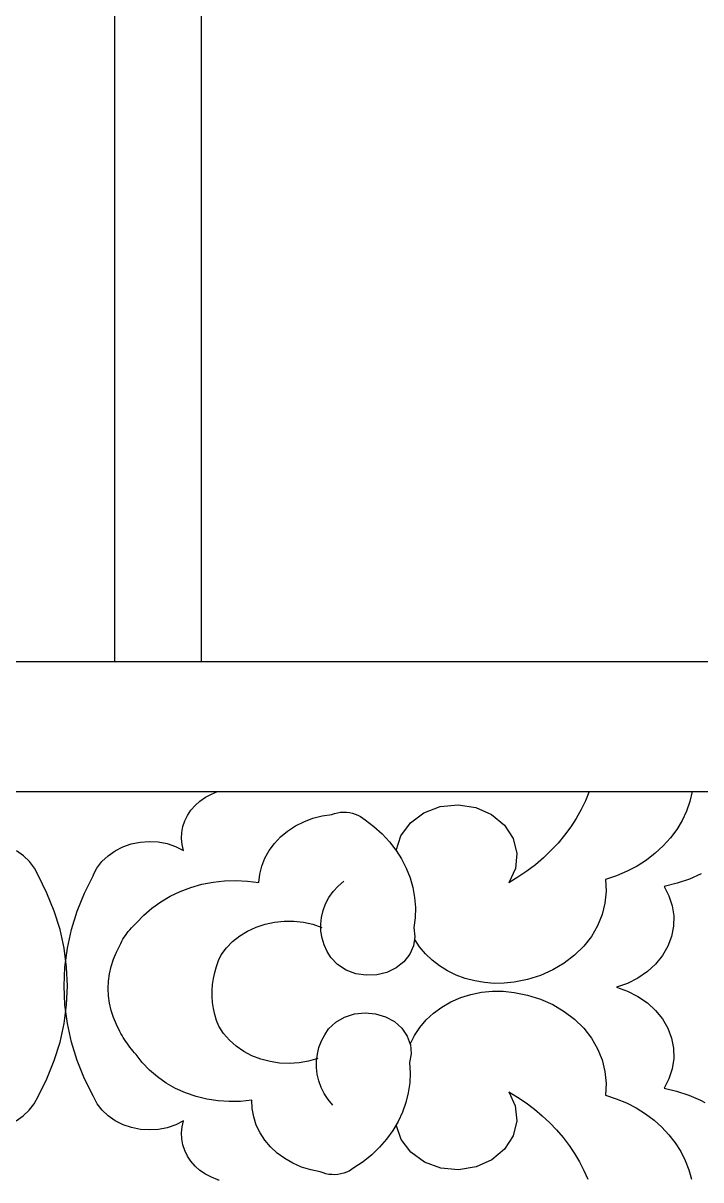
# Model space of a CAD drawing. Extents: x 1188826 to 1909461, y 608442 to 1651179.
# Drawn here: x 1663847.1 to 1664003.7, y 1032543.6 to 1032811.1 of the extents above; entities that cross this region are included whole.
import ezdxf

# ---------------------------------------------------------------- set-up
doc = ezdxf.new("R2010")
doc.units = 0
doc.header["$LTSCALE"] = 1000
doc.header["$MEASUREMENT"] = 0
doc.layers.add('窗', color=4, linetype='Continuous')
doc.layers.add('立面线', color=40, linetype='Continuous')

# ---------------------------------------------------------------- blocks, each defined once
blk = doc.blocks.new('EHYTERHT5EHTER')
at = {"layer": '窗', "ltscale": 3}
blk.add_lwpolyline([(80403.92, -228180.6), (81339.2, -228180.6), (81339.2, -229130.6), (80403.92, -229130.6)], close=True, dxfattribs=at)

msp = doc.modelspace()

# ---------------------------------------------------------------- linework, layer by layer
at = {"layer": '立面线'}
for p, q in [((1663868.34, 1032663.42), (1663868.34, 1033613.42)), ((1663888.34, 1032663.42), (1663888.34, 1033613.42)), ((1669039.81, 1032663.42), (1660727.54, 1032663.42)), ((1660758.89, 1032633.42), (1669008.6, 1032633.42)), ((1663889.26, 1032632.09), (1663890.63, 1032632.83)), ((1663890.63, 1032632.83), (1663892.08, 1032633.42)), ((1663977.94, 1032633.42), (1663977.07, 1032631.3)), ((1664001.72, 1032633.42), (1664001.19, 1032631.14)), ((1663885.91, 1032629.11), (1663886.88, 1032630.22)), ((1663886.88, 1032630.22), (1663888, 1032631.22)), ((1663888, 1032631.22), (1663889.26, 1032632.09)), ((1663943.53, 1032629.93), (1663947.63, 1032630.35)), ((1663947.63, 1032630.35), (1663951.7, 1032629.73)), ((1663977.07, 1032631.3), (1663976.06, 1032629.23)), ((1664001.19, 1032631.14), (1664000.42, 1032628.9)), ((1663884.47, 1032626.63), (1663885.1, 1032627.91)), ((1663885.1, 1032627.91), (1663885.91, 1032629.11)), ((1663914.06, 1032627.22), (1663916.23, 1032627.79)), ((1663916.23, 1032627.79), (1663918.46, 1032628.14)), ((1663918.46, 1032628.14), (1663919.11, 1032628.36)), ((1663919.11, 1032628.36), (1663919.78, 1032628.51)), ((1663919.78, 1032628.51), (1663920.47, 1032628.61)), ((1663920.47, 1032628.61), (1663921.16, 1032628.64)), ((1663921.16, 1032628.64), (1663921.86, 1032628.62)), ((1663921.86, 1032628.62), (1663922.54, 1032628.54)), ((1663922.54, 1032628.54), (1663923.22, 1032628.39)), ((1663923.22, 1032628.39), (1663923.87, 1032628.19)), ((1663923.87, 1032628.19), (1663924.5, 1032627.93)), ((1663924.5, 1032627.93), (1663925.1, 1032627.62)), ((1663925.1, 1032627.62), (1663925.65, 1032627.26)), ((1663936.62, 1032626.19), (1663939.75, 1032628.5)), ((1663939.75, 1032628.5), (1663943.53, 1032629.93)), ((1663951.7, 1032629.73), (1663955.38, 1032628.12)), ((1663955.38, 1032628.12), (1663958.35, 1032625.67)), ((1663976.06, 1032629.23), (1663974.92, 1032627.2)), ((1664000.42, 1032628.9), (1663999.41, 1032626.74)), ((1663883.78, 1032623.93), (1663884.03, 1032625.3)), ((1663884.03, 1032625.3), (1663884.47, 1032626.63)), ((1663908.24, 1032624.27), (1663910.04, 1032625.45)), ((1663910.04, 1032625.45), (1663911.99, 1032626.44)), ((1663911.99, 1032626.44), (1663914.06, 1032627.22)), ((1663925.65, 1032627.26), (1663926.16, 1032626.86)), ((1663926.16, 1032626.86), (1663928.2, 1032625.31)), ((1663928.2, 1032625.31), (1663930.07, 1032623.62)), ((1663934.42, 1032623.19), (1663936.62, 1032626.19)), ((1663958.35, 1032625.67), (1663960.35, 1032622.57)), ((1663973.65, 1032625.24), (1663972.25, 1032623.34)), ((1663974.92, 1032627.2), (1663973.65, 1032625.24)), ((1663998.17, 1032624.66), (1663996.72, 1032622.69)), ((1663999.41, 1032626.74), (1663998.17, 1032624.66)), ((1663883.72, 1032622.54), (1663883.78, 1032623.93)), ((1663883.87, 1032621.16), (1663883.72, 1032622.54)), ((1663905.19, 1032621.41), (1663906.62, 1032622.92)), ((1663906.62, 1032622.92), (1663908.24, 1032624.27)), ((1663930.07, 1032623.62), (1663931.77, 1032621.8)), ((1663933.33, 1032619.78), (1663934.42, 1032623.19)), ((1663960.35, 1032622.57), (1663961.22, 1032619.11)), ((1663972.25, 1032623.34), (1663970.73, 1032621.51)), ((1663996.72, 1032622.69), (1663995.06, 1032620.85)), ((1663847.21, 1032618.58), (1663845.59, 1032619.72)), ((1663866.75, 1032618.58), (1663868.37, 1032619.72)), ((1663868.37, 1032619.72), (1663870.18, 1032620.64)), ((1663870.18, 1032620.64), (1663872.13, 1032621.32)), ((1663872.13, 1032621.32), (1663874.17, 1032621.73)), ((1663874.17, 1032621.73), (1663876.27, 1032621.88)), ((1663876.27, 1032621.88), (1663878.37, 1032621.76)), ((1663878.37, 1032621.76), (1663880.42, 1032621.36)), ((1663880.42, 1032621.36), (1663882.38, 1032620.71)), ((1663882.38, 1032620.71), (1663884.2, 1032619.8)), ((1663884.2, 1032619.8), (1663883.87, 1032621.16)), ((1663903, 1032618.02), (1663903.98, 1032619.77)), ((1663903.98, 1032619.77), (1663905.19, 1032621.41)), ((1663931.77, 1032621.8), (1663933.27, 1032619.86)), ((1663933.27, 1032619.86), (1663933.33, 1032619.78)), ((1663933.33, 1032619.78), (1663934.57, 1032617.82)), ((1663969.09, 1032619.75), (1663967.34, 1032618.08)), ((1663970.73, 1032621.51), (1663969.09, 1032619.75)), ((1663995.06, 1032620.85), (1663993.21, 1032619.14)), ((1663848.62, 1032617.23), (1663847.21, 1032618.58)), ((1663849.77, 1032615.73), (1663848.62, 1032617.23)), ((1663864.19, 1032615.73), (1663865.34, 1032617.23)), ((1663865.34, 1032617.23), (1663866.75, 1032618.58)), ((1663902.28, 1032616.18), (1663903, 1032618.02)), ((1663934.57, 1032617.82), (1663935.66, 1032615.68)), ((1663961.22, 1032619.11), (1663960.87, 1032615.59)), ((1663967.34, 1032618.08), (1663965.49, 1032616.49)), ((1663991.19, 1032617.58), (1663989.01, 1032616.19)), ((1663993.21, 1032619.14), (1663991.19, 1032617.58)), ((1663850.64, 1032614.09), (1663849.77, 1032615.73)), ((1663852.65, 1032609.95), (1663850.6, 1032614.09)), ((1663861.31, 1032609.95), (1663863.36, 1032614.09)), ((1663863.32, 1032614.09), (1663864.19, 1032615.73)), ((1663901.6, 1032612.35), (1663901.81, 1032614.28)), ((1663901.81, 1032614.28), (1663902.28, 1032616.18)), ((1663935.66, 1032615.68), (1663936.53, 1032613.47)), ((1663960.87, 1032615.59), (1663959.33, 1032612.3)), ((1663963.53, 1032615), (1663961.47, 1032613.6)), ((1663965.49, 1032616.49), (1663963.53, 1032615)), ((1663984.24, 1032613.94), (1663981.7, 1032613.11)), ((1663986.68, 1032614.97), (1663984.24, 1032613.94)), ((1663989.01, 1032616.19), (1663986.68, 1032614.97)), ((1664003.84, 1032614.35), (1664001.1, 1032613.15)), ((1663885.89, 1032611.25), (1663888.42, 1032611.96)), ((1663888.42, 1032611.96), (1663891.01, 1032612.47)), ((1663891.01, 1032612.47), (1663893.65, 1032612.76)), ((1663893.65, 1032612.76), (1663896.31, 1032612.84)), ((1663896.31, 1032612.84), (1663898.97, 1032612.7)), ((1663898.97, 1032612.7), (1663901.6, 1032612.35)), ((1663918.76, 1032610.28), (1663919.9, 1032611.56)), ((1663919.9, 1032611.56), (1663921.21, 1032612.72)), ((1663936.53, 1032613.47), (1663937.17, 1032611.21)), ((1663961.47, 1032613.6), (1663959.33, 1032612.3)), ((1663981.7, 1032613.11), (1663981.84, 1032610.38)), ((1663998.22, 1032612.19), (1663995.25, 1032611.49)), ((1663995.25, 1032611.49), (1663996.37, 1032609.31)), ((1664001.1, 1032613.15), (1663998.22, 1032612.19)), ((1663854.34, 1032605.75), (1663852.65, 1032609.95)), ((1663859.62, 1032605.75), (1663861.31, 1032609.95)), ((1663878.93, 1032607.92), (1663881.13, 1032609.22)), ((1663881.13, 1032609.22), (1663883.45, 1032610.33)), ((1663883.45, 1032610.33), (1663885.89, 1032611.25)), ((1663917.02, 1032607.43), (1663917.8, 1032608.9)), ((1663917.8, 1032608.9), (1663918.76, 1032610.28)), ((1663937.17, 1032611.21), (1663937.58, 1032608.91)), ((1663937.58, 1032608.91), (1663937.76, 1032606.58)), ((1663981.84, 1032610.38), (1663981.57, 1032607.64)), ((1663996.37, 1032609.31), (1663997.11, 1032607.01)), ((1663875.03, 1032604.83), (1663876.9, 1032606.46)), ((1663876.9, 1032606.46), (1663878.93, 1032607.92)), ((1663916.44, 1032605.9), (1663917.02, 1032607.43)), ((1663937.76, 1032606.58), (1663937.7, 1032604.25)), ((1663981.57, 1032607.64), (1663980.91, 1032604.96)), ((1663997.11, 1032607.01), (1663997.46, 1032604.64)), ((1663855.66, 1032601.48), (1663854.34, 1032605.75)), ((1663858.3, 1032601.48), (1663859.62, 1032605.75)), ((1663873.35, 1032603.06), (1663875.03, 1032604.83)), ((1663903.06, 1032602.76), (1663905.23, 1032603.23)), ((1663905.23, 1032603.23), (1663907.46, 1032603.46)), ((1663907.46, 1032603.46), (1663909.7, 1032603.46)), ((1663909.7, 1032603.46), (1663911.93, 1032603.21)), ((1663915.91, 1032602.72), (1663916.07, 1032604.32)), ((1663916.07, 1032604.32), (1663916.44, 1032605.9)), ((1663937.7, 1032604.25), (1663937.4, 1032601.94)), ((1663980.91, 1032604.96), (1663979.86, 1032602.37)), ((1663997.46, 1032604.64), (1663997.4, 1032602.25)), ((1663856.6, 1032597.17), (1663855.66, 1032601.48)), ((1663857.36, 1032597.17), (1663858.3, 1032601.48)), ((1663870.79, 1032600.16), (1663871.11, 1032600.6)), ((1663871.11, 1032600.6), (1663871.44, 1032601.04)), ((1663871.44, 1032601.04), (1663871.79, 1032601.46)), ((1663871.79, 1032601.46), (1663872.16, 1032601.88)), ((1663872.16, 1032601.88), (1663872.54, 1032602.28)), ((1663872.54, 1032602.28), (1663872.94, 1032602.68)), ((1663872.94, 1032602.68), (1663873.35, 1032603.06)), ((1663897.18, 1032600.02), (1663899, 1032601.14)), ((1663899, 1032601.14), (1663900.97, 1032602.06)), ((1663900.97, 1032602.06), (1663903.06, 1032602.76)), ((1663911.93, 1032603.21), (1663914.1, 1032602.72)), ((1663914.1, 1032602.72), (1663916.18, 1032602.01)), ((1663915.96, 1032601.11), (1663915.91, 1032602.72)), ((1663916.23, 1032599.51), (1663915.96, 1032601.11)), ((1663937.4, 1032601.94), (1663937.66, 1032599.85)), ((1663979.86, 1032602.37), (1663978.43, 1032599.92)), ((1663997.4, 1032602.25), (1663996.94, 1032599.9)), ((1663869.48, 1032597.82), (1663869.7, 1032598.3)), ((1663869.7, 1032598.3), (1663869.95, 1032598.78)), ((1663869.95, 1032598.78), (1663870.21, 1032599.25)), ((1663870.21, 1032599.25), (1663870.49, 1032599.71)), ((1663870.49, 1032599.71), (1663870.79, 1032600.16)), ((1663894.1, 1032597.24), (1663895.54, 1032598.72)), ((1663895.54, 1032598.72), (1663897.18, 1032600.02)), ((1663916.7, 1032597.96), (1663916.23, 1032599.51)), ((1663917.38, 1032596.45), (1663916.7, 1032597.96)), ((1663937.66, 1032599.85), (1663937.36, 1032597.77)), ((1663938.76, 1032597.51), (1663937.63, 1032599.22)), ((1663978.43, 1032599.92), (1663976.66, 1032597.64)), ((1663996.94, 1032599.9), (1663996.08, 1032597.63)), ((1663857.17, 1032592.83), (1663856.6, 1032597.17)), ((1663856.79, 1032592.83), (1663857.36, 1032597.17)), ((1663868.01, 1032594.63), (1663868.68, 1032596.25)), ((1663868.68, 1032596.25), (1663869.48, 1032597.82)), ((1663892.3, 1032594.31), (1663892.89, 1032595.63)), ((1663892.89, 1032595.63), (1663894.1, 1032597.24)), ((1663918.25, 1032595.03), (1663917.38, 1032596.45)), ((1663936.5, 1032595.81), (1663935.13, 1032594.07)), ((1663937.36, 1032597.77), (1663936.5, 1032595.81)), ((1663940.09, 1032595.91), (1663938.76, 1032597.51)), ((1663941.62, 1032594.44), (1663940.09, 1032595.91)), ((1663974.56, 1032595.57), (1663972.18, 1032593.74)), ((1663976.66, 1032597.64), (1663974.56, 1032595.57)), ((1663994.85, 1032595.49), (1663993.27, 1032593.52)), ((1663996.08, 1032597.63), (1663994.85, 1032595.49)), ((1663856.6, 1032588.48), (1663856.79, 1032592.83)), ((1663857.36, 1032588.48), (1663857.17, 1032592.83)), ((1663867.12, 1032591.3), (1663867.5, 1032592.98)), ((1663867.5, 1032592.98), (1663868.01, 1032594.63)), ((1663891.41, 1032591.61), (1663891.8, 1032592.97)), ((1663891.8, 1032592.97), (1663892.3, 1032594.31)), ((1663919.81, 1032593.41), (1663918.25, 1032595.03)), ((1663921.76, 1032592.15), (1663919.81, 1032593.41)), ((1663933.34, 1032592.64), (1663931.21, 1032591.61)), ((1663935.13, 1032594.07), (1663933.34, 1032592.64)), ((1663943.32, 1032593.12), (1663941.62, 1032594.44)), ((1663945.18, 1032591.97), (1663943.32, 1032593.12)), ((1663972.18, 1032593.74), (1663969.55, 1032592.18)), ((1663993.27, 1032593.52), (1663991.37, 1032591.77)), ((1663866.9, 1032589.6), (1663867.12, 1032591.3)), ((1663890.91, 1032588.83), (1663891.11, 1032590.22)), ((1663891.11, 1032590.22), (1663891.41, 1032591.61)), ((1663924, 1032591.3), (1663921.76, 1032592.15)), ((1663926.41, 1032590.92), (1663924, 1032591.3)), ((1663928.86, 1032591.02), (1663926.41, 1032590.92)), ((1663931.21, 1032591.61), (1663928.86, 1032591.02)), ((1663947.18, 1032590.99), (1663945.18, 1032591.97)), ((1663949.28, 1032590.2), (1663947.18, 1032590.99)), ((1663951.47, 1032589.61), (1663949.28, 1032590.2)), ((1663963.71, 1032589.96), (1663960.59, 1032589.35)), ((1663966.71, 1032590.91), (1663963.71, 1032589.96)), ((1663969.55, 1032592.18), (1663966.71, 1032590.91)), ((1663989.2, 1032590.27), (1663986.8, 1032589.06)), ((1663991.37, 1032591.77), (1663989.2, 1032590.27)), ((1663856.79, 1032584.12), (1663856.6, 1032588.48)), ((1663857.17, 1032584.12), (1663857.36, 1032588.48)), ((1663866.82, 1032587.89), (1663866.9, 1032589.6)), ((1663866.9, 1032586.18), (1663866.82, 1032587.89)), ((1663890.82, 1032587.42), (1663890.91, 1032588.83)), ((1663890.82, 1032586.02), (1663890.82, 1032587.42)), ((1663953.73, 1032589.23), (1663951.47, 1032589.61)), ((1663953.07, 1032587), (1663955.57, 1032587.24)), ((1663956.01, 1032589.06), (1663953.73, 1032589.23)), ((1663955.57, 1032587.24), (1663958.09, 1032587.23)), ((1663958.31, 1032589.1), (1663956.01, 1032589.06)), ((1663958.09, 1032587.23), (1663960.59, 1032586.97)), ((1663960.59, 1032589.35), (1663958.31, 1032589.1)), ((1663986.8, 1032589.06), (1663984.22, 1032588.16)), ((1663984.22, 1032588.16), (1663986.8, 1032587.26)), ((1663986.8, 1032587.26), (1663989.2, 1032586.04)), ((1663867.12, 1032584.48), (1663866.9, 1032586.18)), ((1663890.93, 1032584.61), (1663890.82, 1032586.02)), ((1663891.14, 1032583.22), (1663890.93, 1032584.61)), ((1663943.9, 1032583.58), (1663946, 1032584.78)), ((1663946, 1032584.78), (1663948.25, 1032585.76)), ((1663948.25, 1032585.76), (1663950.61, 1032586.5)), ((1663950.61, 1032586.5), (1663953.07, 1032587)), ((1663960.59, 1032586.97), (1663963.71, 1032586.35)), ((1663963.71, 1032586.35), (1663966.71, 1032585.4)), ((1663966.71, 1032585.4), (1663969.55, 1032584.14)), ((1663989.2, 1032586.04), (1663991.37, 1032584.55)), ((1663991.37, 1032584.55), (1663993.27, 1032582.8)), ((1663856.6, 1032579.78), (1663857.17, 1032584.12)), ((1663857.36, 1032579.78), (1663856.79, 1032584.12)), ((1663867.5, 1032582.8), (1663867.12, 1032584.48)), ((1663868.01, 1032581.14), (1663867.5, 1032582.8)), ((1663891.45, 1032581.83), (1663891.14, 1032583.22)), ((1663891.85, 1032580.47), (1663891.45, 1032581.83)), ((1663921.41, 1032581.25), (1663923.7, 1032581.98)), ((1663923.7, 1032581.98), (1663926.13, 1032582.25)), ((1663926.13, 1032582.25), (1663928.57, 1032582.03)), ((1663928.57, 1032582.03), (1663930.88, 1032581.34)), ((1663940.27, 1032580.6), (1663941.99, 1032582.18)), ((1663941.99, 1032582.18), (1663943.9, 1032583.58)), ((1663969.55, 1032584.14), (1663972.18, 1032582.58)), ((1663972.18, 1032582.58), (1663974.56, 1032580.75)), ((1663993.27, 1032582.8), (1663994.85, 1032580.83)), ((1663855.66, 1032575.48), (1663856.6, 1032579.78)), ((1663858.3, 1032575.48), (1663857.36, 1032579.78)), ((1663868.68, 1032579.53), (1663868.01, 1032581.14)), ((1663869.48, 1032577.96), (1663868.68, 1032579.53)), ((1663892.36, 1032579.13), (1663891.85, 1032580.47)), ((1663917.72, 1032578.53), (1663919.38, 1032580.07)), ((1663919.38, 1032580.07), (1663921.41, 1032581.25)), ((1663930.88, 1032581.34), (1663932.94, 1032580.21)), ((1663932.94, 1032580.21), (1663934.64, 1032578.7)), ((1663938.79, 1032578.86), (1663940.27, 1032580.6)), ((1663974.56, 1032580.75), (1663976.66, 1032578.68)), ((1663994.85, 1032580.83), (1663996.08, 1032578.69)), ((1663869.74, 1032577.49), (1663869.48, 1032577.96)), ((1663870.01, 1032577.02), (1663869.74, 1032577.49)), ((1663870.29, 1032576.56), (1663870.01, 1032577.02)), ((1663870.58, 1032576.1), (1663870.29, 1032576.56)), ((1663893.46, 1032577.46), (1663892.36, 1032579.13)), ((1663894.8, 1032575.92), (1663893.46, 1032577.46)), ((1663916.07, 1032575.74), (1663916.81, 1032577.17)), ((1663916.81, 1032577.17), (1663917.72, 1032578.53)), ((1663934.64, 1032578.7), (1663935.89, 1032576.89)), ((1663935.89, 1032576.89), (1663936.6, 1032574.98)), ((1663936.6, 1032574.98), (1663937.56, 1032576.97)), ((1663937.56, 1032576.97), (1663938.79, 1032578.86)), ((1663976.66, 1032578.68), (1663978.43, 1032576.4)), ((1663996.08, 1032578.69), (1663996.94, 1032576.42)), ((1663854.34, 1032571.21), (1663855.66, 1032575.48)), ((1663859.62, 1032571.21), (1663858.3, 1032575.48)), ((1663870.88, 1032575.65), (1663870.58, 1032576.1)), ((1663871.19, 1032575.2), (1663870.88, 1032575.65)), ((1663871.51, 1032574.75), (1663871.19, 1032575.2)), ((1663871.83, 1032574.31), (1663871.51, 1032574.75)), ((1663872.17, 1032573.87), (1663871.83, 1032574.31)), ((1663872.51, 1032573.44), (1663872.17, 1032573.87)), ((1663896.36, 1032574.54), (1663894.8, 1032575.92)), ((1663898.11, 1032573.33), (1663896.36, 1032574.54)), ((1663915.12, 1032572.72), (1663915.5, 1032574.25)), ((1663915.5, 1032574.25), (1663916.07, 1032575.74)), ((1663936.6, 1032574.98), (1663936.62, 1032574.89)), ((1663936.62, 1032574.89), (1663936.79, 1032572.8)), ((1663978.43, 1032576.4), (1663979.86, 1032573.94)), ((1663979.86, 1032573.94), (1663980.91, 1032571.35)), ((1663996.94, 1032576.42), (1663997.4, 1032574.06)), ((1663997.4, 1032574.06), (1663997.46, 1032571.68)), ((1663852.65, 1032567), (1663854.34, 1032571.21)), ((1663861.31, 1032567), (1663859.62, 1032571.21)), ((1663872.86, 1032573.01), (1663872.51, 1032573.44)), ((1663873.22, 1032572.59), (1663872.86, 1032573.01)), ((1663874.66, 1032570.73), (1663873.22, 1032572.59)), ((1663900.01, 1032572.33), (1663898.11, 1032573.33)), ((1663902.05, 1032571.53), (1663900.01, 1032572.33)), ((1663904.2, 1032570.96), (1663902.05, 1032571.53)), ((1663915.2, 1032571.66), (1663913.08, 1032571.05)), ((1663914.92, 1032571.16), (1663915.12, 1032572.72)), ((1663914.92, 1032569.6), (1663914.92, 1032571.16)), ((1663936.79, 1032572.8), (1663936.4, 1032570.73)), ((1663980.91, 1032571.35), (1663981.57, 1032568.67)), ((1663997.46, 1032571.68), (1663997.11, 1032569.31)), ((1663876.32, 1032569), (1663874.66, 1032570.73)), ((1663878.17, 1032567.42), (1663876.32, 1032569)), ((1663906.4, 1032570.62), (1663904.2, 1032570.96)), ((1663908.64, 1032570.52), (1663906.4, 1032570.62)), ((1663910.88, 1032570.67), (1663908.64, 1032570.52)), ((1663913.08, 1032571.05), (1663910.88, 1032570.67)), ((1663915.1, 1032568.04), (1663914.92, 1032569.6)), ((1663936.4, 1032570.73), (1663936.54, 1032568.41)), ((1663981.57, 1032568.67), (1663981.84, 1032565.94)), ((1663997.11, 1032569.31), (1663996.37, 1032567.01)), ((1663850.6, 1032562.87), (1663852.65, 1032567)), ((1663863.36, 1032562.87), (1663861.31, 1032567)), ((1663880.19, 1032566.01), (1663878.17, 1032567.42)), ((1663882.37, 1032564.78), (1663880.19, 1032566.01)), ((1663915.46, 1032566.5), (1663915.1, 1032568.04)), ((1663916.01, 1032565.01), (1663915.46, 1032566.5)), ((1663936.46, 1032566.08), (1663936.13, 1032563.77)), ((1663936.54, 1032568.41), (1663936.46, 1032566.08)), ((1663981.84, 1032565.94), (1663981.7, 1032563.2)), ((1663996.37, 1032567.01), (1663995.25, 1032564.82)), ((1663884.68, 1032563.75), (1663882.37, 1032564.78)), ((1663887.1, 1032562.91), (1663884.68, 1032563.75)), ((1663916.73, 1032563.57), (1663916.01, 1032565.01)), ((1663917.63, 1032562.2), (1663916.73, 1032563.57)), ((1663936.13, 1032563.77), (1663935.57, 1032561.49)), ((1663959.33, 1032564.01), (1663960.86, 1032560.75)), ((1663959.33, 1032564.01), (1663961.4, 1032562.76)), ((1663981.7, 1032563.2), (1663984.16, 1032562.4)), ((1663995.25, 1032564.82), (1663998.14, 1032564.15)), ((1663998.14, 1032564.15), (1664000.94, 1032563.23)), ((1664000.94, 1032563.23), (1664003.62, 1032562.08)), ((1663848.56, 1032559.75), (1663849.72, 1032561.24)), ((1663849.72, 1032561.24), (1663850.6, 1032562.87)), ((1663864.24, 1032561.24), (1663863.36, 1032562.87)), ((1663865.4, 1032559.75), (1663864.24, 1032561.24)), ((1663889.61, 1032562.29), (1663887.1, 1032562.91)), ((1663892.18, 1032561.89), (1663889.61, 1032562.29)), ((1663894.78, 1032561.71), (1663892.18, 1032561.89)), ((1663897.39, 1032561.76), (1663894.78, 1032561.71)), ((1663899.98, 1032562.02), (1663897.39, 1032561.76)), ((1663900.06, 1032560.09), (1663899.98, 1032562.02)), ((1663918.68, 1032560.92), (1663917.63, 1032562.2)), ((1663935.57, 1032561.49), (1663934.79, 1032559.26)), ((1663960.86, 1032560.75), (1663961.22, 1032557.24)), ((1663961.4, 1032562.76), (1663963.39, 1032561.42)), ((1663963.39, 1032561.42), (1663965.29, 1032559.98)), ((1663984.16, 1032562.4), (1663986.54, 1032561.41)), ((1663986.54, 1032561.41), (1663988.79, 1032560.25)), ((1664003.62, 1032562.08), (1664004.65, 1032561.52)), ((1663845.52, 1032557.29), (1663847.15, 1032558.42)), ((1663847.15, 1032558.42), (1663848.56, 1032559.75)), ((1663866.81, 1032558.42), (1663865.4, 1032559.75)), ((1663868.44, 1032557.29), (1663866.81, 1032558.42)), ((1663900.41, 1032558.17), (1663900.06, 1032560.09)), ((1663901.02, 1032556.3), (1663900.41, 1032558.17)), ((1663934.79, 1032559.26), (1663933.78, 1032557.09)), ((1663965.29, 1032559.98), (1663967.1, 1032558.46)), ((1663967.1, 1032558.46), (1663968.81, 1032556.85)), ((1663988.79, 1032560.25), (1663990.92, 1032558.92)), ((1663990.92, 1032558.92), (1663992.91, 1032557.44)), ((1663870.24, 1032556.38), (1663868.44, 1032557.29)), ((1663872.18, 1032555.72), (1663870.24, 1032556.38)), ((1663874.22, 1032555.31), (1663872.18, 1032555.72)), ((1663876.31, 1032555.17), (1663874.22, 1032555.31)), ((1663878.4, 1032555.3), (1663876.31, 1032555.17)), ((1663880.44, 1032555.69), (1663878.4, 1032555.3)), ((1663882.39, 1032556.35), (1663880.44, 1032555.69)), ((1663884.2, 1032557.25), (1663882.39, 1032556.35)), ((1663883.72, 1032554.51), (1663883.87, 1032555.89)), ((1663883.87, 1032555.89), (1663884.2, 1032557.25)), ((1663901.88, 1032554.5), (1663901.02, 1032556.3)), ((1663933.78, 1032557.09), (1663932.55, 1032555.01)), ((1663934.51, 1032552.95), (1663933.36, 1032556.33)), ((1663961.22, 1032557.24), (1663960.38, 1032553.79)), ((1663968.81, 1032556.85), (1663970.41, 1032555.17)), ((1663970.41, 1032555.17), (1663971.91, 1032553.42)), ((1663992.91, 1032557.44), (1663994.73, 1032555.8)), ((1663994.73, 1032555.8), (1663996.37, 1032554.04)), ((1663883.78, 1032553.12), (1663883.72, 1032554.51)), ((1663884.03, 1032551.75), (1663883.78, 1032553.12)), ((1663902.98, 1032552.81), (1663901.88, 1032554.5)), ((1663904.31, 1032551.24), (1663902.98, 1032552.81)), ((1663931.12, 1032553.03), (1663929.49, 1032551.16)), ((1663932.55, 1032555.01), (1663931.12, 1032553.03)), ((1663936.75, 1032550), (1663934.51, 1032552.95)), ((1663960.38, 1032553.79), (1663958.4, 1032550.71)), ((1663971.91, 1032553.42), (1663973.29, 1032551.6)), ((1663996.37, 1032554.04), (1663997.83, 1032552.16)), ((1663884.47, 1032550.42), (1663884.03, 1032551.75)), ((1663885.1, 1032549.14), (1663884.47, 1032550.42)), ((1663905.84, 1032549.81), (1663904.31, 1032551.24)), ((1663907.57, 1032548.55), (1663905.84, 1032549.81)), ((1663929.49, 1032551.16), (1663927.68, 1032549.42)), ((1663939.9, 1032547.74), (1663936.75, 1032550)), ((1663958.4, 1032550.71), (1663955.46, 1032548.24)), ((1663973.29, 1032551.6), (1663974.55, 1032549.72)), ((1663997.83, 1032552.16), (1663999.08, 1032550.17)), ((1663999.08, 1032550.17), (1664000.13, 1032548.1)), ((1663885.91, 1032547.94), (1663885.1, 1032549.14)), ((1663886.88, 1032546.83), (1663885.91, 1032547.94)), ((1663909.45, 1032547.47), (1663907.57, 1032548.55)), ((1663911.47, 1032546.59), (1663909.45, 1032547.47)), ((1663925.7, 1032547.83), (1663923.57, 1032546.38)), ((1663927.68, 1032549.42), (1663925.7, 1032547.83)), ((1663943.68, 1032546.35), (1663939.9, 1032547.74)), ((1663955.46, 1032548.24), (1663951.81, 1032546.62)), ((1663974.55, 1032549.72), (1663975.69, 1032547.78)), ((1663975.69, 1032547.78), (1663976.71, 1032545.79)), ((1664000.13, 1032548.1), (1664000.95, 1032545.96)), ((1663888, 1032545.83), (1663886.88, 1032546.83)), ((1663889.26, 1032544.96), (1663888, 1032545.83)), ((1663890.63, 1032544.22), (1663889.26, 1032544.96)), ((1663913.59, 1032545.91), (1663911.47, 1032546.59)), ((1663915.8, 1032545.46), (1663913.59, 1032545.91)), ((1663916.43, 1032545.22), (1663915.8, 1032545.46)), ((1663917.09, 1032545.03), (1663916.43, 1032545.22)), ((1663917.77, 1032544.9), (1663917.09, 1032545.03)), ((1663918.46, 1032544.83), (1663917.77, 1032544.9)), ((1663919.16, 1032544.82), (1663918.46, 1032544.83)), ((1663919.85, 1032544.87), (1663919.16, 1032544.82)), ((1663920.53, 1032544.99), (1663919.85, 1032544.87)), ((1663921.2, 1032545.16), (1663920.53, 1032544.99)), ((1663921.84, 1032545.38), (1663921.2, 1032545.16)), ((1663922.46, 1032545.66), (1663921.84, 1032545.38)), ((1663923.03, 1032546), (1663922.46, 1032545.66)), ((1663923.57, 1032546.38), (1663923.03, 1032546)), ((1663947.77, 1032545.97), (1663943.68, 1032546.35)), ((1663951.81, 1032546.62), (1663947.77, 1032545.97)), ((1663976.71, 1032545.79), (1663977.6, 1032543.76)), ((1664000.95, 1032545.96), (1664001.55, 1032543.76)), ((1663892.09, 1032543.63), (1663890.63, 1032544.22)), ((1663892.09, 1032543.63), (1663892.44, 1032543.63))]:
    msp.add_line(p, q, dxfattribs=at)

# ---------------------------------------------------------------- block references
at = {"layer": '窗'}
msp.add_blockref('EHYTERHT5EHTER', (1583484.46, 1261794.02), dxfattribs=at)

doc.saveas('drawing.dxf')
